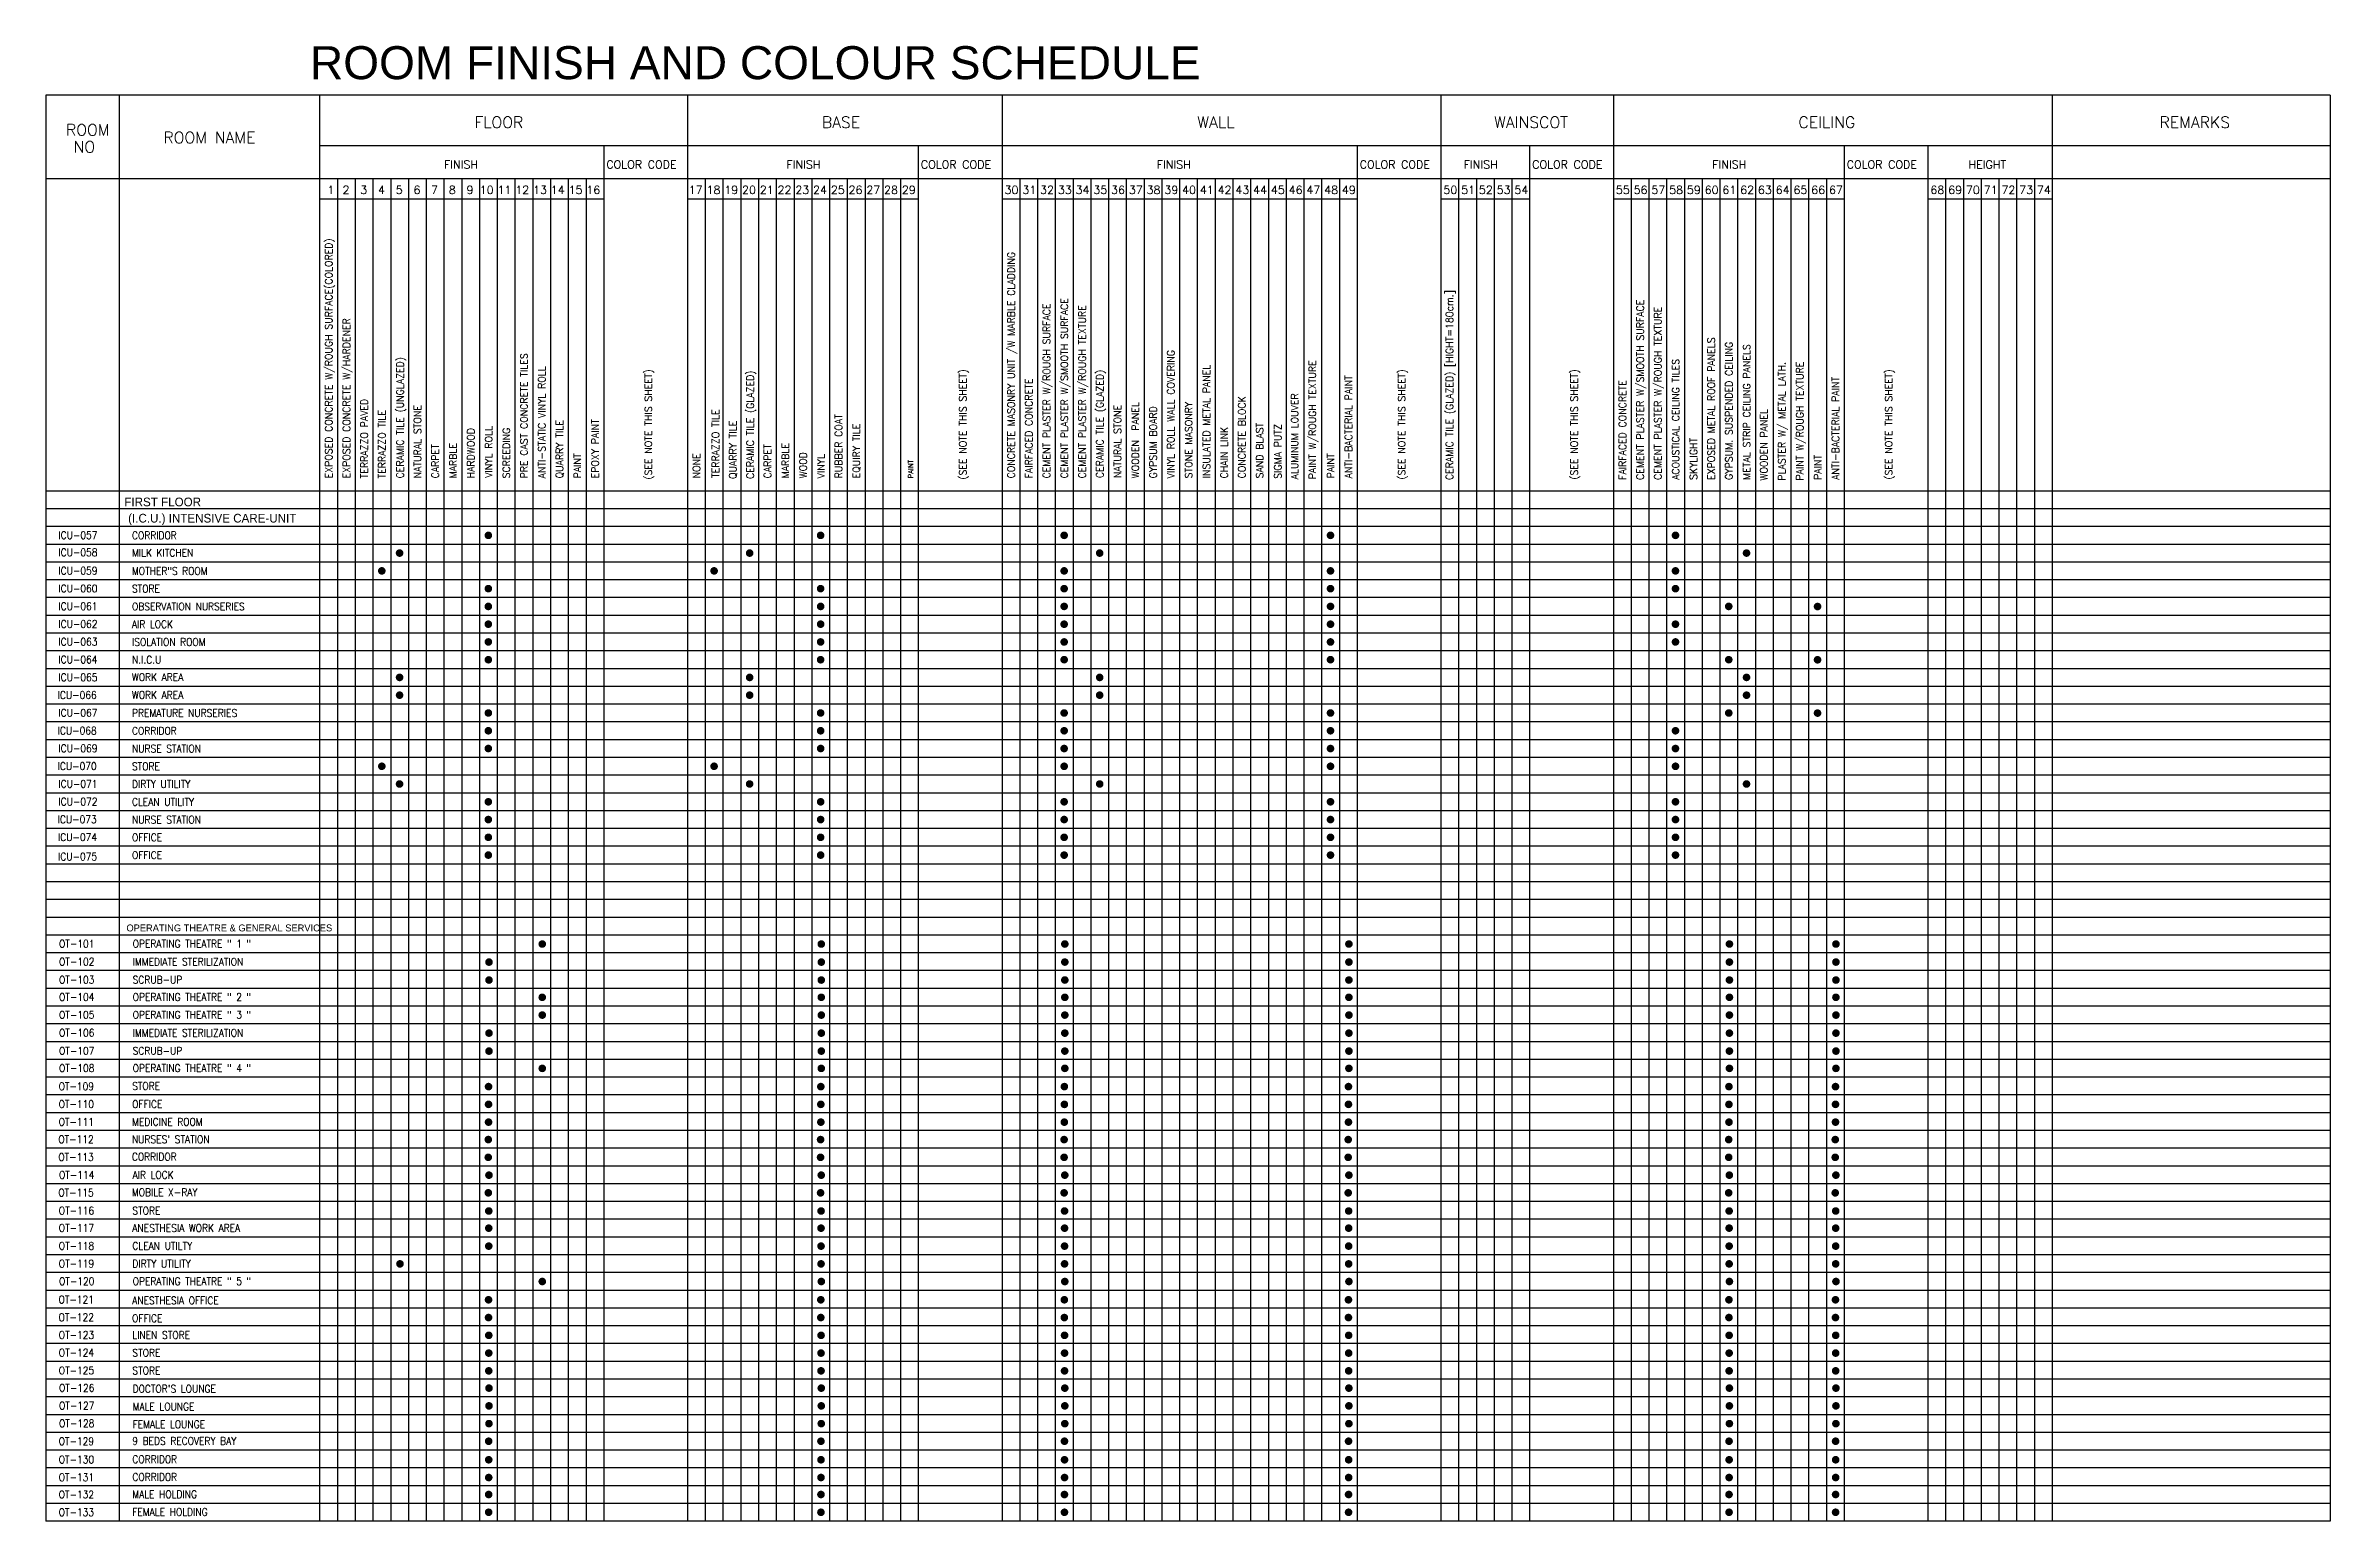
# Model space of a CAD drawing. Extents: x 631116 to 721181, y -69527 to -11376.
import ezdxf

# ---------------------------------------------------------------- set-up
doc = ezdxf.new("R2010")
doc.units = 0
doc.layers.get('0').update_dxf_attribs({"linetype": 'CONTINUOUS'})
for name, color, linetype in [('LIFTS', 4, 'CONTINUOUS'), ('LINE', 5, 'CONTINUOUS'), ('RAKA', 2, 'CONTINUOUS'), ('TEXT', 2, 'CONTINUOUS')]:
    doc.layers.add(name, color=color, linetype=linetype)
doc.styles.add('EBORD2', font='romand.shx')
doc.styles.add('ROMANS', font='ROMANS.shx', dxfattribs={"height": 200})
doc.styles.add('STYLE1', font='')
doc.styles.add('STYLE2', font='swissek.ttf')
doc.styles.get('STYLE1').set_extended_font_data('Andalus')

# ---------------------------------------------------------------- blocks, each defined once
blk = doc.blocks.new('DOT1')
at = {"color": 2, "const_width": 150}
blk.add_lwpolyline([(-425, -350, 1), (-275, -350, 1)], format="xyb", close=True, dxfattribs=at)

msp = doc.modelspace()

# ---------------------------------------------------------------- linework, layer by layer
at = {"layer": 'LINE', "color": 2}
for p, q in [((721181, -13319), (631116, -13319)), ((631116, -13319), (631116, -69527)), ((634016, -13319), (634016, -28927)), ((641916, -13319), (641916, -28927)), ((656416, -13319), (656416, -28927)), ((668816, -13319), (668816, -28927)), ((686116, -13319), (686116, -28927)), ((692916, -13319), (692916, -28927)), ((710216, -13319), (710216, -28927)), ((721181, -13319), (721181, -28927)), ((721181, -15319), (641916, -15319)), ((653116, -15319), (653116, -28927)), ((665516, -15319), (665516, -28927)), ((682816, -15319), (682816, -28927)), ((689616, -15319), (689616, -28927)), ((702016, -15319), (702016, -28927)), ((705316, -15319), (705316, -69527)), ((721181, -16619), (631116, -16619)), ((653116, -17419), (641916, -17419)), ((665516, -17419), (656416, -17419)), ((682816, -17419), (668816, -17419)), ((689616, -17419), (686116, -17419)), ((702016, -17419), (692916, -17419)), ((710216, -17419), (705316, -17419)), ((721181, -28927), (631116, -28927)), ((634016, -28927), (634016, -69527)), ((641916, -28927), (641916, -69527)), ((653116, -28927), (653116, -69527)), ((656416, -28927), (656416, -69527)), ((665516, -28927), (665516, -69527)), ((668816, -28927), (668816, -69527)), ((682816, -28927), (682816, -69527)), ((686116, -28927), (686116, -69527)), ((689616, -28927), (689616, -69527)), ((692916, -28927), (692916, -69527)), ((702016, -28927), (702016, -69527)), ((710216, -28927), (710216, -69527)), ((721181, -28927), (721181, -69527)), ((721181, -69527), (631116, -69527)), ((721181, -69527), (631116, -69527))]:
    msp.add_line(p, q, dxfattribs=at)
at = {"layer": 'LINE'}
for p, q in [((721181, -13319), (631116, -13319)), ((642616, -16619), (642616, -28927)), ((643316, -16619), (643316, -28927)), ((644016, -16619), (644016, -28927)), ((644716, -16619), (644716, -28927)), ((645416, -16619), (645416, -28927)), ((646116, -16619), (646116, -28927)), ((646816, -16619), (646816, -28927)), ((647516, -16619), (647516, -28927)), ((648216, -16619), (648216, -28927)), ((648916, -16619), (648916, -28927)), ((649616, -16619), (649616, -28927)), ((650316, -16619), (650316, -28927)), ((651016, -16619), (651016, -28927)), ((651716, -16619), (651716, -28927)), ((652416, -16619), (652416, -28927)), ((657116, -16619), (657116, -28927)), ((657816, -16619), (657816, -28927)), ((658516, -16619), (658516, -28927)), ((659216, -16619), (659216, -28927)), ((659916, -16619), (659916, -28927)), ((660616, -16619), (660616, -28927)), ((661316, -16619), (661316, -28927)), ((662016, -16619), (662016, -28927)), ((662716, -16619), (662716, -28927)), ((663416, -16619), (663416, -28927)), ((664116, -16619), (664116, -28927)), ((664816, -16619), (664816, -28927)), ((669516, -16619), (669516, -28927)), ((670216, -16619), (670216, -28927)), ((670916, -16619), (670916, -28927)), ((671616, -16619), (671616, -28927)), ((672316, -16619), (672316, -28927)), ((673016, -16619), (673016, -28927)), ((673716, -16619), (673716, -28927)), ((674416, -16619), (674416, -28927)), ((675116, -16619), (675116, -28927)), ((675816, -16619), (675816, -28927)), ((676516, -16619), (676516, -28927)), ((677216, -16619), (677216, -28927)), ((677916, -16619), (677916, -28927)), ((678616, -16619), (678616, -28927)), ((679316, -16619), (679316, -28927)), ((680016, -16619), (680016, -28927)), ((680716, -16619), (680716, -28927)), ((681416, -16619), (681416, -28927)), ((682116, -16619), (682116, -28927)), ((686816, -16619), (686816, -28927)), ((687516, -16619), (687516, -28927)), ((688216, -16619), (688216, -28927)), ((688916, -16619), (688916, -28927)), ((693616, -16619), (693616, -28927)), ((694316, -16619), (694316, -28927)), ((695016, -16619), (695016, -28927)), ((695716, -16619), (695716, -28927)), ((696416, -16619), (696416, -28927)), ((697116, -16619), (697116, -28927)), ((697816, -16619), (697816, -28927)), ((698516, -16619), (698516, -28927)), ((699216, -16619), (699216, -28927)), ((699916, -16619), (699916, -28927)), ((700616, -16619), (700616, -28927)), ((701316, -16619), (701316, -28927)), ((706016, -16619), (706016, -69527)), ((706716, -16619), (706716, -69527)), ((707416, -16619), (707416, -69527)), ((708116, -16619), (708116, -69527)), ((708816, -16619), (708816, -28927)), ((709516, -16619), (709516, -28927)), ((721181, -29627), (631116, -29627)), ((642616, -28927), (642616, -69527)), ((643316, -28927), (643316, -69527)), ((644016, -28927), (644016, -69527)), ((644716, -28927), (644716, -69527)), ((645416, -28927), (645416, -69527)), ((646116, -28927), (646116, -69527)), ((646816, -28927), (646816, -69527)), ((647516, -28927), (647516, -69527)), ((648216, -28927), (648216, -69527)), ((648916, -28927), (648916, -69527)), ((649616, -28927), (649616, -69527)), ((650316, -28927), (650316, -69527)), ((651016, -28927), (651016, -69527)), ((651716, -28927), (651716, -69527)), ((652416, -28927), (652416, -69527)), ((657116, -28927), (657116, -69527)), ((657816, -28927), (657816, -69527)), ((658516, -28927), (658516, -69527)), ((659216, -28927), (659216, -69527)), ((659916, -28927), (659916, -69527)), ((660616, -28927), (660616, -69527)), ((661316, -28927), (661316, -69527)), ((662016, -28927), (662016, -69527)), ((662716, -28927), (662716, -69527)), ((663416, -28927), (663416, -69527)), ((664116, -28927), (664116, -69527)), ((664816, -28927), (664816, -69527)), ((669516, -28927), (669516, -69527)), ((670216, -28927), (670216, -69527)), ((670916, -28927), (670916, -69527)), ((671616, -28927), (671616, -69527)), ((672316, -28927), (672316, -69527)), ((673016, -28927), (673016, -69527)), ((673716, -28927), (673716, -69527)), ((674416, -28927), (674416, -69527)), ((675116, -28927), (675116, -69527)), ((675816, -28927), (675816, -69527)), ((676516, -28927), (676516, -69527)), ((677216, -28927), (677216, -69527)), ((677916, -28927), (677916, -69527)), ((678616, -28927), (678616, -69527)), ((679316, -28927), (679316, -69527)), ((680016, -28927), (680016, -69527)), ((680716, -28927), (680716, -69527)), ((681416, -28927), (681416, -69527)), ((682116, -28927), (682116, -69527)), ((686816, -28927), (686816, -69527)), ((687516, -28927), (687516, -69527)), ((688216, -28927), (688216, -69527)), ((688916, -28927), (688916, -69527)), ((693616, -28927), (693616, -69527)), ((694316, -28927), (694316, -69527)), ((695016, -28927), (695016, -69527)), ((695716, -28927), (695716, -69527)), ((696416, -28927), (696416, -69527)), ((697116, -28927), (697116, -69527)), ((697816, -28927), (697816, -69527)), ((698516, -28927), (698516, -69527)), ((699216, -28927), (699216, -69527)), ((699916, -28927), (699916, -69527)), ((700616, -28927), (700616, -69527)), ((701316, -28927), (701316, -69527)), ((708816, -28927), (708816, -69527)), ((709516, -28927), (709516, -69527)), ((721181, -30327), (631116, -30327)), ((721181, -31027), (631116, -31027)), ((721181, -31727), (631116, -31727)), ((721181, -31727), (631116, -31727)), ((721181, -32427), (631116, -32427)), ((721181, -33127), (631116, -33127)), ((721181, -33827), (631116, -33827)), ((721181, -34527), (631116, -34527)), ((721181, -35227), (631116, -35227)), ((721181, -35927), (631116, -35927)), ((721181, -36627), (631116, -36627)), ((721181, -37327), (631116, -37327)), ((721181, -38027), (631116, -38027)), ((721181, -38727), (631116, -38727)), ((721181, -39427), (631116, -39427)), ((721181, -40127), (631116, -40127)), ((721181, -40827), (631116, -40827)), ((721181, -41527), (631116, -41527)), ((721181, -42227), (631116, -42227)), ((721181, -42927), (631116, -42927)), ((721181, -43627), (631116, -43627)), ((721181, -44327), (631116, -44327)), ((721181, -45027), (631116, -45027)), ((721181, -45727), (631116, -45727)), ((721181, -46427), (631116, -46427)), ((721181, -47127), (631116, -47127)), ((721181, -47827), (631116, -47827)), ((721181, -48527), (631116, -48527)), ((721181, -49227), (631116, -49227)), ((721181, -49927), (631116, -49927)), ((721181, -50627), (631116, -50627)), ((721181, -51327), (631116, -51327)), ((721181, -52027), (631116, -52027)), ((721181, -52727), (631116, -52727)), ((721181, -53427), (631116, -53427)), ((721181, -54127), (631116, -54127)), ((721181, -54827), (631116, -54827)), ((721181, -55527), (631116, -55527)), ((721181, -56227), (631116, -56227)), ((721181, -56927), (631116, -56927)), ((721181, -57627), (631116, -57627)), ((721181, -58327), (631116, -58327)), ((721181, -59027), (631116, -59027)), ((721181, -59727), (631116, -59727)), ((721181, -60427), (631116, -60427)), ((721181, -61127), (631116, -61127)), ((721181, -61827), (631116, -61827)), ((721181, -62527), (631116, -62527)), ((721181, -62527), (631116, -62527)), ((721181, -63227), (631116, -63227)), ((721181, -63227), (631116, -63227)), ((721181, -63927), (631116, -63927)), ((721181, -63927), (631116, -63927)), ((721181, -64627), (631116, -64627)), ((721181, -64627), (631116, -64627)), ((721181, -65327), (631116, -65327)), ((721181, -65327), (631116, -65327)), ((721181, -66027), (631116, -66027)), ((721181, -66027), (631116, -66027)), ((721181, -66727), (631116, -66727)), ((721181, -66727), (631116, -66727)), ((721181, -67427), (631116, -67427)), ((721181, -67427), (631116, -67427)), ((721181, -68127), (631116, -68127)), ((721181, -68127), (631116, -68127)), ((721181, -68827), (631116, -68827)), ((721181, -68827), (631116, -68827)), ((721181, -68827), (631116, -68827)), ((721181, -68827), (631116, -68827))]:
    msp.add_line(p, q, dxfattribs=at)

# ---------------------------------------------------------------- block references
at = {"layer": 'LIFTS'}
for p in [(671616, -30323), (682116, -30323), (695716, -30323), (645417, -31021), (659217, -31021), (673017, -31021), (698517, -31021), (644716, -31723), (657816, -31723), (671616, -31723), (682116, -31723), (695716, -31723), (648916, -32423), (648916, -33123), (662016, -32423), (662016, -33123), (671616, -32423), (671616, -33123), (682116, -32423), (682116, -33123), (695716, -32423), (697816, -33123), (648916, -33823), (662016, -33823), (671616, -33823), (682116, -33823), (695716, -33823), (701316, -33127), (648916, -34523), (662016, -34523), (671616, -34523), (682116, -34523), (695716, -34523), (648916, -35223), (662016, -35223), (671616, -35223), (682116, -35223), (697816, -35223), (701316, -35227), (645417, -35921), (645417, -36621), (659217, -35921), (659217, -36621), (673017, -35921), (673017, -36621), (698517, -35921), (698517, -36621), (648916, -37323), (662016, -37323), (671616, -37323), (682116, -37323), (697816, -37323), (701316, -37327), (648916, -38023), (662016, -38023), (671616, -38023), (682116, -38023), (695716, -38023), (644716, -39423), (648916, -38723), (657816, -39423), (662016, -38723), (671616, -38723), (671616, -39423), (682116, -38723), (682116, -39423), (695716, -38723), (695716, -39423), (645417, -40121), (659217, -40121), (673017, -40121), (698517, -40121), (648916, -40823), (662016, -40823), (671616, -40823), (682116, -40823), (695716, -40823), (648916, -41523), (662016, -41523), (671616, -41523), (682116, -41523), (695716, -41523), (648916, -42223), (648916, -42923), (662016, -42223), (662016, -42923), (671616, -42223), (671616, -42923), (682116, -42223), (682116, -42923), (695716, -42223), (695716, -42923), (651042, -46428), (662042, -46428), (671642, -46428), (682842, -46428), (697842, -46428), (702042, -46428), (648942, -47139), (662042, -47139), (671642, -47139), (682842, -47139), (697842, -47139), (702042, -47139), (648942, -47847), (662042, -47847), (671642, -47847), (682842, -47847), (697842, -47847), (702042, -47847), (651042, -48528), (651042, -49228), (662042, -48528), (662042, -49228), (671642, -48528), (671642, -49228), (682842, -48528), (682842, -49228), (697842, -48528), (697842, -49228), (702042, -48528), (702042, -49228), (648942, -49939), (662042, -49939), (671642, -49939), (682842, -49939), (697842, -49939), (702042, -49939), (648942, -50647), (662042, -50647), (671642, -50647), (682842, -50647), (697842, -50647), (702042, -50647), (651042, -51328), (662042, -51328), (671642, -51328), (682842, -51328), (697842, -51328), (702042, -51328), (648924, -52047), (648924, -52747), (662024, -52047), (662024, -52747), (671624, -52047), (671624, -52747), (682824, -52047), (682824, -52747), (697824, -52047), (697824, -52747), (702024, -52047), (702024, -52747), (648924, -53447), (662024, -53447), (671624, -53447), (682824, -53447), (697824, -53447), (702024, -53447), (648914, -54135), (662014, -54135), (671614, -54135), (682814, -54135), (697814, -54135), (702014, -54135), (648914, -54834), (648940, -55536), (662014, -54834), (662040, -55536), (671614, -54834), (671640, -55536), (682814, -54834), (682840, -55536), (697814, -54834), (697840, -55536), (702014, -54834), (702040, -55536), (648914, -56234), (662014, -56234), (671614, -56234), (682814, -56234), (697814, -56234), (702014, -56234), (648932, -56949), (662032, -56949), (671632, -56949), (682832, -56949), (697832, -56949), (702032, -56949), (648932, -57625), (648932, -58333), (662032, -57625), (662032, -58333), (671632, -57625), (671632, -58333), (682832, -57625), (682832, -58333), (697832, -57625), (697832, -58333), (702032, -57625), (702032, -58333), (645432, -59033), (662032, -59033), (671632, -59033), (682832, -59033), (697832, -59033), (702032, -59033), (651042, -59728), (662042, -59728), (671642, -59728), (682842, -59728), (697842, -59728), (702042, -59728), (648923, -60448), (662023, -60448), (671623, -60448), (682823, -60448), (697823, -60448), (702023, -60448), (648923, -61148), (648932, -61849), (662023, -61148), (662032, -61849), (671623, -61148), (671632, -61849), (682823, -61148), (682832, -61849), (697823, -61148), (697832, -61849), (702023, -61148), (702032, -61849), (648932, -62549), (662032, -62549), (671632, -62549), (682832, -62549), (697832, -62549), (702032, -62549), (648932, -63249), (662032, -63249), (671632, -63249), (682832, -63249), (697832, -63249), (702032, -63249), (648941, -63929), (648941, -64629), (662041, -63929), (662041, -64629), (671641, -63929), (671641, -64629), (682841, -63929), (682841, -64629), (697841, -63929), (697841, -64629), (702041, -63929), (702041, -64629), (648941, -65329), (662041, -65329), (671641, -65329), (682841, -65329), (697841, -65329), (702041, -65329), (648928, -66022), (662028, -66022), (671628, -66022), (682828, -66022), (697828, -66022), (702028, -66022), (648931, -66753), (662031, -66753), (671631, -66753), (682831, -66753), (697831, -66753), (702031, -66753), (648928, -68122), (648931, -67453), (662028, -68122), (662031, -67453), (671628, -68122), (671631, -67453), (682828, -68122), (682831, -67453), (697828, -68122), (697831, -67453), (702028, -68122), (702031, -67453), (648928, -68822), (662028, -68822), (671628, -68822), (682828, -68822), (697828, -68822), (702028, -68822)]:
    msp.add_blockref('DOT1', p, dxfattribs=at)
at = {"layer": 'LINE', "color": 2}
for p in [(648916, -30323), (662016, -30323)]:
    msp.add_blockref('DOT1', p, dxfattribs=at)

# ---------------------------------------------------------------- texts
at = {"color": 1, "style": 'STYLE2'}
msp.add_text('ROOM FINISH AND COLOUR SCHEDULE', height=1300, dxfattribs=at).set_placement((641534, -12695))
at = {"layer": 'LINE', "color": 2}
for s, height, style, p in [('1', 320, 'ROMANS', (642216, -17219)), ('2', 320, 'ROMANS', (642816, -17219)), ('3', 320, 'ROMANS', (643516, -17219)), ('4', 320, 'ROMANS', (644216, -17219)), ('5', 320, 'ROMANS', (644916, -17219)), ('6', 320, 'ROMANS', (645616, -17219)), ('7', 320, 'ROMANS', (646306, -17219)), ('8', 320, 'ROMANS', (647006, -17219)), ('9', 320, 'ROMANS', (647706, -17219)), ('10', 320, 'ROMANS', (648228, -17219)), ('11', 320, 'ROMANS', (648928, -17219)), ('12', 320, 'ROMANS', (649628, -17219)), ('13', 320, 'ROMANS', (650328, -17219)), ('14', 320, 'ROMANS', (651028, -17219)), ('15', 320, 'ROMANS', (651728, -17219)), ('16', 320, 'ROMANS', (652428, -17219)), ('17', 320, 'ROMANS', (656467, -17219)), ('18', 320, 'ROMANS', (657167, -17219)), ('19', 320, 'ROMANS', (657867, -17219)), ('20', 320, 'ROMANS', (658567, -17219)), ('21', 320, 'ROMANS', (659267, -17219)), ('22', 320, 'ROMANS', (659967, -17219)), ('23', 320, 'ROMANS', (660667, -17219)), ('24', 320, 'ROMANS', (661367, -17219)), ('25', 320, 'ROMANS', (662067, -17219)), ('26', 320, 'ROMANS', (662767, -17219)), ('27', 320, 'ROMANS', (663467, -17219)), ('28', 320, 'ROMANS', (664167, -17219)), ('29', 320, 'ROMANS', (664867, -17219)), ('30', 320, 'ROMANS', (668916, -17219)), ('31', 320, 'ROMANS', (669616, -17219)), ('32', 320, 'ROMANS', (670316, -17219)), ('33', 320, 'ROMANS', (671016, -17219)), ('34', 320, 'ROMANS', (671716, -17219)), ('35', 320, 'ROMANS', (672416, -17219)), ('36', 320, 'ROMANS', (673116, -17219)), ('37', 320, 'ROMANS', (673816, -17219)), ('38', 320, 'ROMANS', (674516, -17219)), ('39', 320, 'ROMANS', (675216, -17219)), ('40', 320, 'ROMANS', (675916, -17219)), ('41', 320, 'ROMANS', (676616, -17219)), ('42', 320, 'ROMANS', (677316, -17219)), ('43', 320, 'ROMANS', (678016, -17219)), ('44 ', 320, 'ROMANS', (678716, -17219)), ('45', 320, 'ROMANS', (679416, -17219)), ('46', 320, 'ROMANS', (680116, -17219)), ('47', 320, 'ROMANS', (680816, -17219)), ('48', 320, 'ROMANS', (681516, -17219)), ('49', 320, 'ROMANS', (682216, -17219)), ('50', 320, 'ROMANS', (686216, -17219)), ('51', 320, 'ROMANS', (686916, -17219)), ('52', 320, 'ROMANS', (687616, -17219)), ('53', 320, 'ROMANS', (688316, -17219)), ('54', 320, 'ROMANS', (689016, -17219)), ('55', 320, 'ROMANS', (693016, -17219)), ('56', 320, 'ROMANS', (693716, -17219)), ('57', 320, 'ROMANS', (694416, -17219)), ('58', 320, 'ROMANS', (695116, -17219)), ('59', 320, 'ROMANS', (695816, -17219)), ('60', 320, 'ROMANS', (696516, -17219)), ('61', 320, 'ROMANS', (697216, -17219)), ('62', 320, 'ROMANS', (697916, -17219)), ('63', 320, 'ROMANS', (698616, -17219)), ('64 ', 320, 'ROMANS', (699316, -17219)), ('65', 320, 'ROMANS', (700016, -17219)), ('66', 320, 'ROMANS', (700716, -17219)), ('67', 320, 'ROMANS', (701416, -17219)), ('68', 320, 'ROMANS', (705416, -17219)), ('69', 320, 'ROMANS', (706116, -17219)), ('70', 320, 'ROMANS', (706816, -17219)), ('71', 320, 'ROMANS', (707516, -17219)), ('72', 320, 'ROMANS', (708216, -17219)), ('73', 320, 'ROMANS', (708916, -17219)), ('74', 320, 'ROMANS', (709616, -17219)), ('FIRST FLOOR ', 342, 'STYLE1', (634216, -29527))]:
    msp.add_text(s, height=height, dxfattribs=dict(at, style=style)).set_placement(p)
at = {"layer": 'LINE', "color": 2, "style": 'EBORD2', "width": 0.95}
for s, p in [('EXPOSED CONCRETE W/ROUGH SURFACE(COLORED)', (642416, -28427)), ('CONCRETE MASONRY UNIT /W MARBLE CLADDING', (669316, -28427)), ('CEMENT PLASTER W/ROUGH SURFACE', (670716, -28427)), ('CEMENT PLASTER W/SMOOTH SURFACE', (671416, -28427)), ('CEMENT PLASTER W/ROUGH TEXTURE', (672116, -28427)), ('CERAMIC TILE (GLAZED) [HIGHT=180cm.]', (686597, -28493)), ('CEMENT PLASTER W/SMOOTH SURFACE', (694116, -28487)), ('EXPOSED CONCRETE W/HARDENER', (643116, -28427)), ('CEMENT PLASTER W/ROUGH TEXTURE', (694816, -28487)), ('VINYL ROLL WALL COVERING', (675616, -28427)), ('EXPOSED METAL ROOF PANELS', (696916, -28487)), ('GYPSUM. SUSPENDED CEILING', (697616, -28487)), ('METAL STRIP CEILING PANELS', (698316, -28487)), ('CERAMIC TILE (UNGLAZED)', (645228, -28428)), ('PRE CAST CONCRETE TILES', (650116, -28427)), ('ANTI-STATIC VINYL ROLL', (650816, -28427)), ('(SEE NOTE THIS SHEET)', (655014, -28476)), ('CERAMIC TILE (GLAZED)', (659033, -28450)), ('(SEE NOTE THIS SHEET)', (667414, -28476)), ('CERAMIC TILE (GLAZED)', (672815, -28417)), ('INSULATED METAL PANEL', (677016, -28427)), ('PAINT W/ROUGH TEXTURE', (681194, -28461)), ('ANTI-BACTERIAL PAINT', (682616, -28427)), ('(SEE NOTE THIS SHEET)', (684714, -28476)), ('(SEE NOTE THIS SHEET)', (691514, -28476)), ('ACOUSTICAL CEILING TILES', (695516, -28487)), ('PLASTER W/ METAL LATH.', (699697, -28518)), ('PAINT W/ROUGH TEXTURE', (700409, -28515)), ('(SEE NOTE THIS SHEET)', (703914, -28476)), ('FAIRFACED CONCRETE', (670016, -28427)), ('ALUMINUM LOUVER', (680495, -28466)), ('FAIRFACED CONCRETE', (693416, -28487)), ('ANTI-BACTERIAL PAINT', (701816, -28487)), ('TERRAZZO PAVED', (643816, -28427)), ('TERRAZZO TILE', (644514, -28434)), ('NATURAL STONE', (645916, -28427)), ('EPOXY PAINT', (652916, -28427)), ('TERRAZZO TILE', (657664, -28412)), ('RUBBER COAT', (662516, -28427)), ('NATURAL STONE', (673515, -28417)), ('WOODEN  PANEL', (674216, -28427)), ('GYPSUM BOARD', (674916, -28427)), ('STONE MASONRY', (676316, -28427)), ('CONCRETE BLOCK', (678416, -28427)), ('WOODEN PANEL', (698994, -28515)), ('HARDWOOD', (648016, -28427)), ('VINYL ROLL', (648720, -28406)), ('SCREEDING', (649416, -28427)), ('QUARRY TILE', (651516, -28427)), ('QUARRY TILE', (658348, -28450)), ('EQUIRY TILE', (663216, -28427)), ('CHAIN LINK', (677716, -28427)), ('SAND BLAST', (679116, -28427)), ('SIGMA PUTZ', (679833, -28444)), ('SKYLIGHT', (696216, -28487)), ('CARPET', (646616, -28427)), ('MARBLE', (647316, -28427)), ('PAINT', (652216, -28427)), ('NONE', (656916, -28427)), ('CARPET', (659716, -28427)), ('MARBLE', (660416, -28427)), ('WOOD', (661116, -28427)), ('VINYL', (661823, -28431)), ('PAINT', (681916, -28427)), ('PAINT', (701116, -28487))]:
    msp.add_text(s, height=285, rotation=90, dxfattribs=at).set_placement(p)
at = {"layer": 'LINE', "color": 2, "style": 'EBORD2'}
msp.add_text('PAINT', height=200, rotation=90, dxfattribs=at).set_placement((665316, -28427))
at = {"layer": 'LINE', "color": 2, "style": 'EBORD2', "width": 0.875}
for s, p in [('ICU-057', (631616, -30817)), ('CORRIDOR', (634516, -30826)), ('ICU-058', (631616, -31494)), ('MILK KITCHEN', (634517, -31511)), ('ICU-059', (631616, -32217)), ('MOTHER"S ROOM', (634516, -32226)), ('ICU-060', (631616, -32917)), ('ICU-061', (631616, -33617)), ('STORE', (634516, -32926)), ('ICU-062', (631616, -34317)), ('AIR LOCK', (634516, -34326)), ('OBSERVATION NURSERIES', (634516, -33626)), ('ICU-063', (631616, -35017)), ('ISOLATION ROOM', (634516, -35026)), ('ICU-064', (631616, -35717)), ('N.I.C.U', (634516, -35726)), ('ICU-066', (631585, -37117)), ('ICU-065', (631616, -36417)), ('WORK AREA', (634517, -36411)), ('WORK AREA', (634517, -37111)), ('ICU-067', (631616, -37817)), ('PREMATURE NURSERIES', (634516, -37826)), ('ICU-068', (631585, -38517)), ('CORRIDOR', (634516, -38526)), ('ICU-070', (631585, -39917)), ('ICU-069', (631616, -39217)), ('STORE', (634516, -39926)), ('NURSE STATION', (634516, -39226)), ('ICU-071', (631616, -40617)), ('DIRTY UTILITY', (634516, -40626)), ('ICU-072', (631616, -41317)), ('CLEAN UTILITY', (634516, -41326)), ('ICU-073', (631585, -42017)), ('NURSE STATION', (634516, -42026)), ('ICU-074', (631599, -42717)), ('ICU-075', (631601, -43481)), ('OFFICE', (634516, -42726)), ('OFFICE', (634516, -43426)), ('OT-101', (631642, -46918)), ('OPERATING THEATRE " 1 "', (634542, -46918)), ('OT-102', (631642, -47626)), ('IMMEDIATE STERILIZATION', (634542, -47629)), ('OT-103', (631642, -48337)), ('SCRUB-UP', (634542, -48337)), ('OT-104', (631642, -49018)), ('OT-105', (631642, -49718)), ('OPERATING THEATRE " 2 "', (634542, -49018)), ('OPERATING THEATRE " 3 "', (634542, -49718)), ('OT-106', (631642, -50426)), ('IMMEDIATE STERILIZATION', (634542, -50429)), ('OT-107', (631642, -51137)), ('SCRUB-UP', (634542, -51137)), ('OT-109', (631624, -52537)), ('OT-108', (631642, -51818)), ('STORE', (634524, -52522)), ('OPERATING THEATRE " 4 "', (634542, -51818)), ('OT-110', (631624, -53237)), ('OFFICE', (634524, -53237)), ('OT-111', (631624, -53937)), ('MEDICINE ROOM', (634524, -53937)), ('OT-112', (631614, -54625)), ("NURSES' STATION", (634514, -54625)), ('OT-113', (631614, -55324)), ('OT-114', (631640, -56026)), ('CORRIDOR', (634514, -55312)), ('AIR LOCK', (634540, -56026)), ('OT-115', (631614, -56724)), ('MOBILE X-RAY', (634514, -56712)), ('OT-116', (631632, -57434)), ('STORE', (634532, -57439)), ('OT-117', (631632, -58115)), ('OT-118', (631632, -58823)), ('ANESTHESIA WORK AREA', (634532, -58121)), ('CLEAN UTILTY', (634532, -58823)), ('OT-119', (631632, -59523)), ('DIRTY UTILITY', (634532, -59523)), ('OT-120', (631642, -60218)), ('OPERATING THEATRE " 5 "', (634542, -60218)), ('OT-121', (631623, -60938)), ('ANESTHESIA OFFICE', (634523, -60975)), ('OT-122', (631623, -61638)), ('OT-123', (631632, -62334)), ('OFFICE', (634523, -61675)), ('LINEN STORE', (634532, -62339)), ('OT-124', (631632, -63034)), ('STORE', (634532, -63039)), ('OT-125', (631632, -63734)), ('STORE', (634532, -63739)), ('OT-126', (631641, -64419)), ('OT-127', (631641, -65119)), ("DOCTOR'S LOUNGE", (634541, -64456)), ('OT-128', (631641, -65819)), ('MALE LOUNGE', (634541, -65156)), ('FEMALE LOUNGE', (634541, -65856)), ('OT-129', (631628, -66522)), ('9 BEDS RECOVERY BAY', (634528, -66512)), ('OT-130', (631631, -67244)), ('CORRIDOR', (634531, -67232)), ('OT-132', (631628, -68622)), ('OT-131', (631631, -67944)), ('CORRIDOR', (634531, -67932)), ('MALE HOLDING', (634528, -68612)), ('OT-133', (631628, -69322)), ('FEMALE HOLDING', (634528, -69312))]:
    msp.add_text(s, height=300, dxfattribs=at).set_placement(p)
at = {"layer": 'RAKA', "style": 'ROMANS'}
for s, height, p in [('FLOOR', 450, (648016, -14619)), ('BASE', 450, (661716, -14619)), ('WALL', 450, (676516, -14619)), ('WAINSCOT', 450, (688216, -14619)), ('CEILING', 450, (700216, -14619)), ('REMARKS', 450, (714452, -14619)), ('ROOM', 450, (631916, -14919)), ('NO', 450, (632216, -15589)), ('ROOM NAME', 450, (635757, -15219)), ('FINISH', 320, (646816, -16219)), ('COLOR CODE', 320, (653216, -16219)), ('FINISH', 320, (660316, -16219)), ('COLOR CODE', 320, (665616, -16219)), ('FINISH', 320, (674916, -16219)), ('COLOR CODE', 320, (682916, -16219)), ('FINISH', 320, (687016, -16219)), ('COLOR CODE', 320, (689716, -16219)), ('FINISH', 320, (696816, -16219)), ('COLOR CODE', 320, (702116, -16219)), ('HEIGHT', 320, (706916, -16219))]:
    msp.add_text(s, height=height, dxfattribs=at).set_placement(p)
at = {"layer": 'TEXT', "style": 'STYLE1'}
for s, height, p in [('(I.C.U.) INTENSIVE CARE-UNIT', 342, (634366, -30167)), ('OPERATING THEATRE & GENERAL SERVICES', 273.6, (634299, -46281))]:
    msp.add_text(s, height=height, dxfattribs=at).set_placement(p)

doc.saveas('drawing.dxf')
